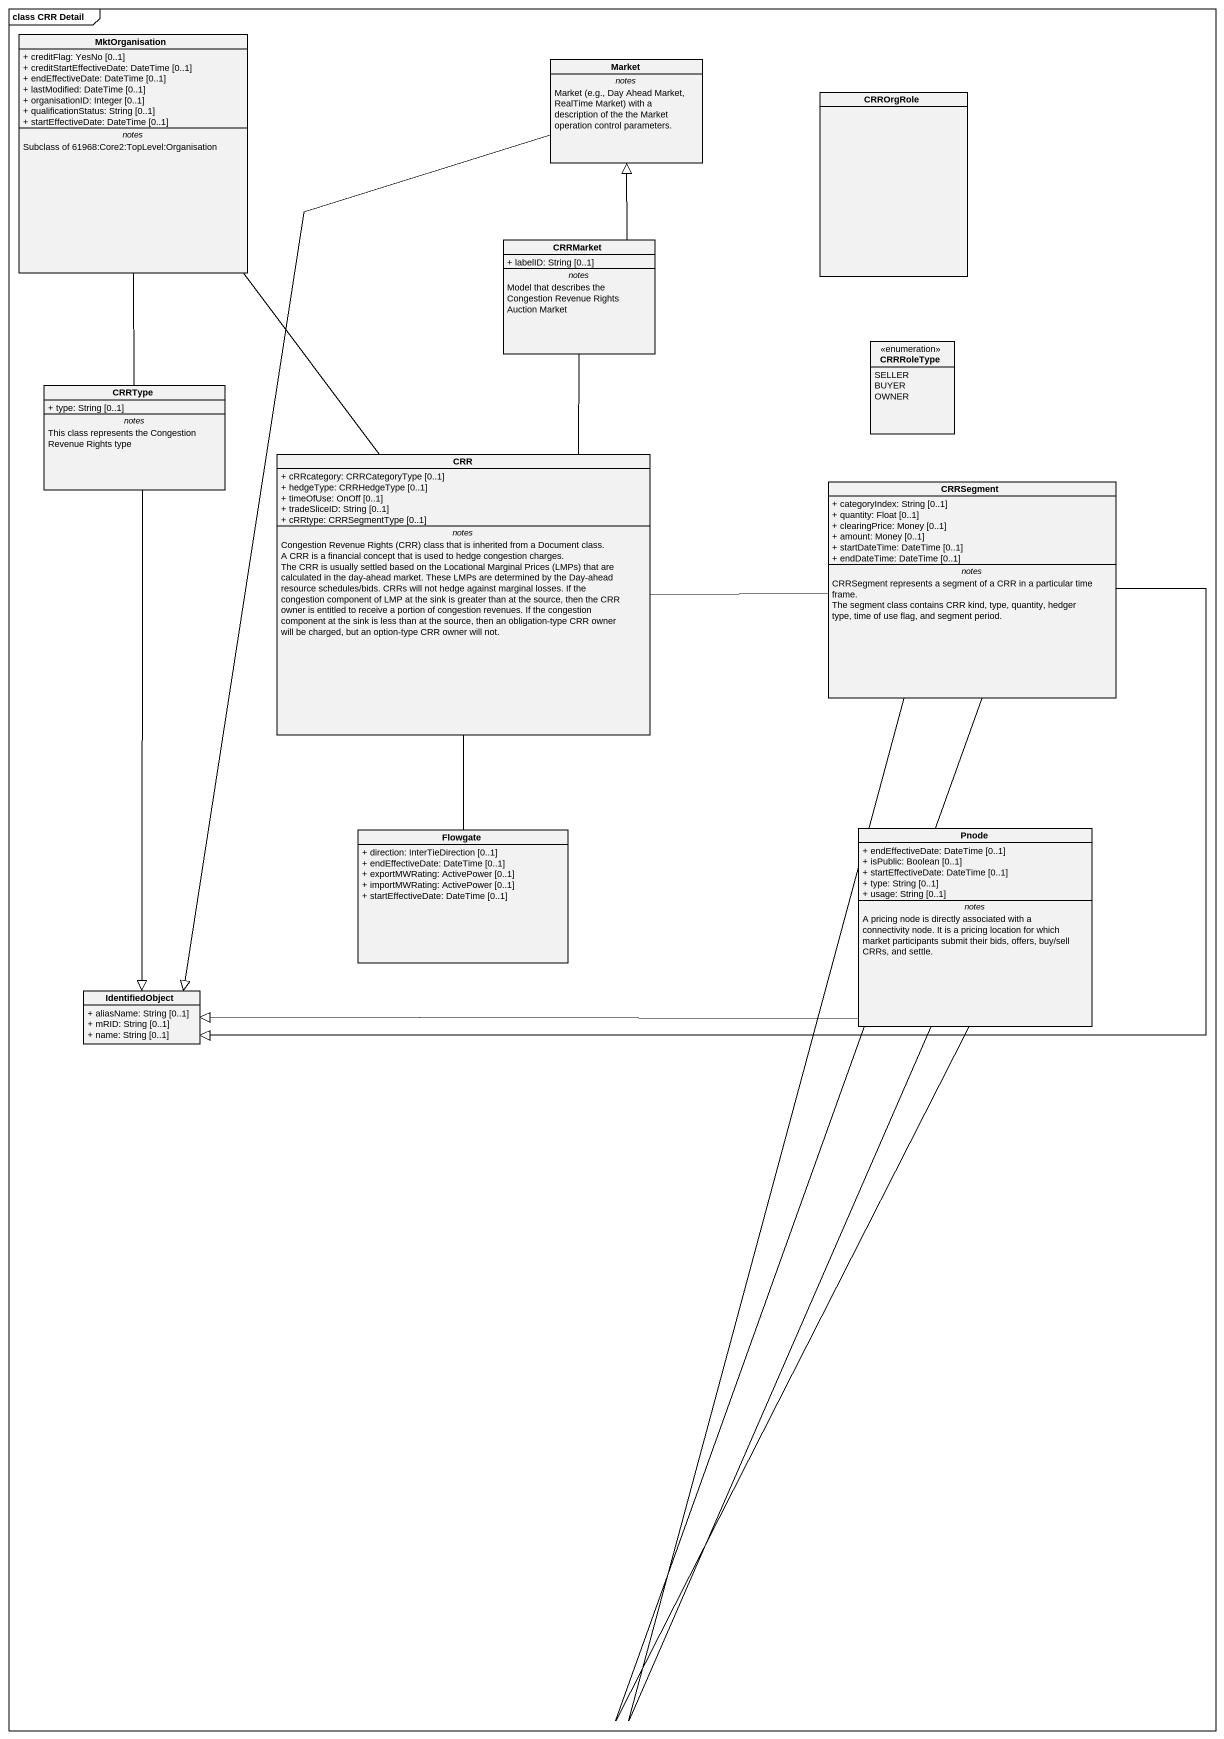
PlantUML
@startuml
mainframe class CRR Detail
hide circle
hide empty members
skinparam classAttributeIconSize 0
class MktOrganisation {
  + creditFlag: YesNo [0..1]
  + creditStartEffectiveDate: DateTime [0..1]
  + endEffectiveDate: DateTime [0..1]
  + lastModified: DateTime [0..1]
  + organisationID: Integer [0..1]
  + qualificationStatus: String [0..1]
  + startEffectiveDate: DateTime [0..1]
  -- notes --
  Subclass of 61968:Core2:TopLevel:Organisation
}
class Market {
  -- notes --
  {field} Market (e.g., Day Ahead Market, RealTime Market) with a description of the the Market operation control parameters.
}
class CRROrgRole
class CRRMarket {
  + labelID: String [0..1]
  -- notes --
  Model that describes the Congestion Revenue Rights Auction Market
}
enum CRRRoleType {
  SELLER
  BUYER
  OWNER
}
class CRRType {
  + type: String [0..1]
  -- notes --
  This class represents the Congestion Revenue Rights type
}
class CRR {
  + cRRcategory: CRRCategoryType [0..1]
  + hedgeType: CRRHedgeType [0..1]
  + timeOfUse: OnOff [0..1]
  + tradeSliceID: String [0..1]
  + cRRtype: CRRSegmentType [0..1]
  -- notes --
  {field} Congestion Revenue Rights (CRR) class that is inherited from a Document class.
  A CRR is a financial concept that is used to hedge congestion charges.
  {field} The CRR is usually settled based on the Locational Marginal Prices (LMPs) that are calculated in the day-ahead market. These LMPs are determined by the Day-ahead resource schedules/bids. CRRs will not hedge against marginal losses. If the congestion component of LMP at the sink is greater than at the source, then the CRR owner is entitled to receive a portion of congestion revenues. If the congestion component at the sink is less than at the source, then an obligation-type CRR owner will be charged, but an option-type CRR owner will not.
}
class CRRSegment {
  + categoryIndex: String [0..1]
  + quantity: Float [0..1]
  + clearingPrice: Money [0..1]
  + amount: Money [0..1]
  + startDateTime: DateTime [0..1]
  + endDateTime: DateTime [0..1]
  -- notes --
  CRRSegment represents a segment of a CRR in a particular time frame.
  The segment class contains CRR kind, type, quantity, hedger type, time of use flag, and segment period.
}
class Flowgate {
  + direction: InterTieDirection [0..1]
  + endEffectiveDate: DateTime [0..1]
  + exportMWRating: ActivePower [0..1]
  + importMWRating: ActivePower [0..1]
  + startEffectiveDate: DateTime [0..1]
}
class Pnode {
  + endEffectiveDate: DateTime [0..1]
  + isPublic: Boolean [0..1]
  + startEffectiveDate: DateTime [0..1]
  + type: String [0..1]
  + usage: String [0..1]
  -- notes --
  A pricing node is directly associated with a connectivity node. It is a pricing location for which market participants submit their bids, offers, buy/sell CRRs, and settle.
}
class IdentifiedObject {
  + aliasName: String [0..1]
  + mRID: String [0..1]
  + name: String [0..1]
}
Market --|> IdentifiedObject
CRRMarket -up-|> Market
CRRType -up- MktOrganisation
CRRType --|> IdentifiedObject
CRR -up- MktOrganisation
CRR -up- CRRMarket
CRR -right- CRRSegment
CRR -- Flowgate
CRRSegment -left-|> IdentifiedObject
Pnode -up- CRRSegment
Pnode -up- CRRSegment
Pnode -left-|> IdentifiedObject
@enduml
